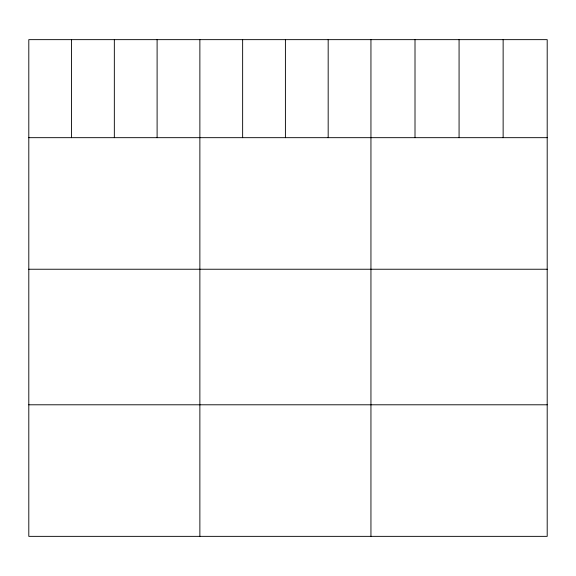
<?xml version="1.0" encoding="UTF-8"?>
<svg xmlns="http://www.w3.org/2000/svg" width="576" height="576" viewBox="0 0 576 576"><rect width="100%" height="100%" fill="white"/><g stroke="black" fill="none" stroke-linecap="round" stroke-linejoin="round"><path stroke-width="0.86" d="M547.2 137.671L547.2 536.357L28.8 536.357L28.8 39.643L547.2 39.643L547.2 137.671L28.8 137.671M28.8 269.237L547.2 269.237M28.8 404.791L547.2 404.791M503.136 39.643L503.136 137.671M459.072 39.643L459.072 137.671M415.008 39.643L415.008 137.671M370.944 39.643L370.944 536.357M328.176 39.643L328.176 137.671M285.408 39.643L285.408 137.671M242.64 39.643L242.64 137.671M199.872 39.643L199.872 536.357M157.104 39.643L157.104 137.671M114.336 39.643L114.336 137.671M71.568 39.643L71.568 137.671"/></g></svg>
